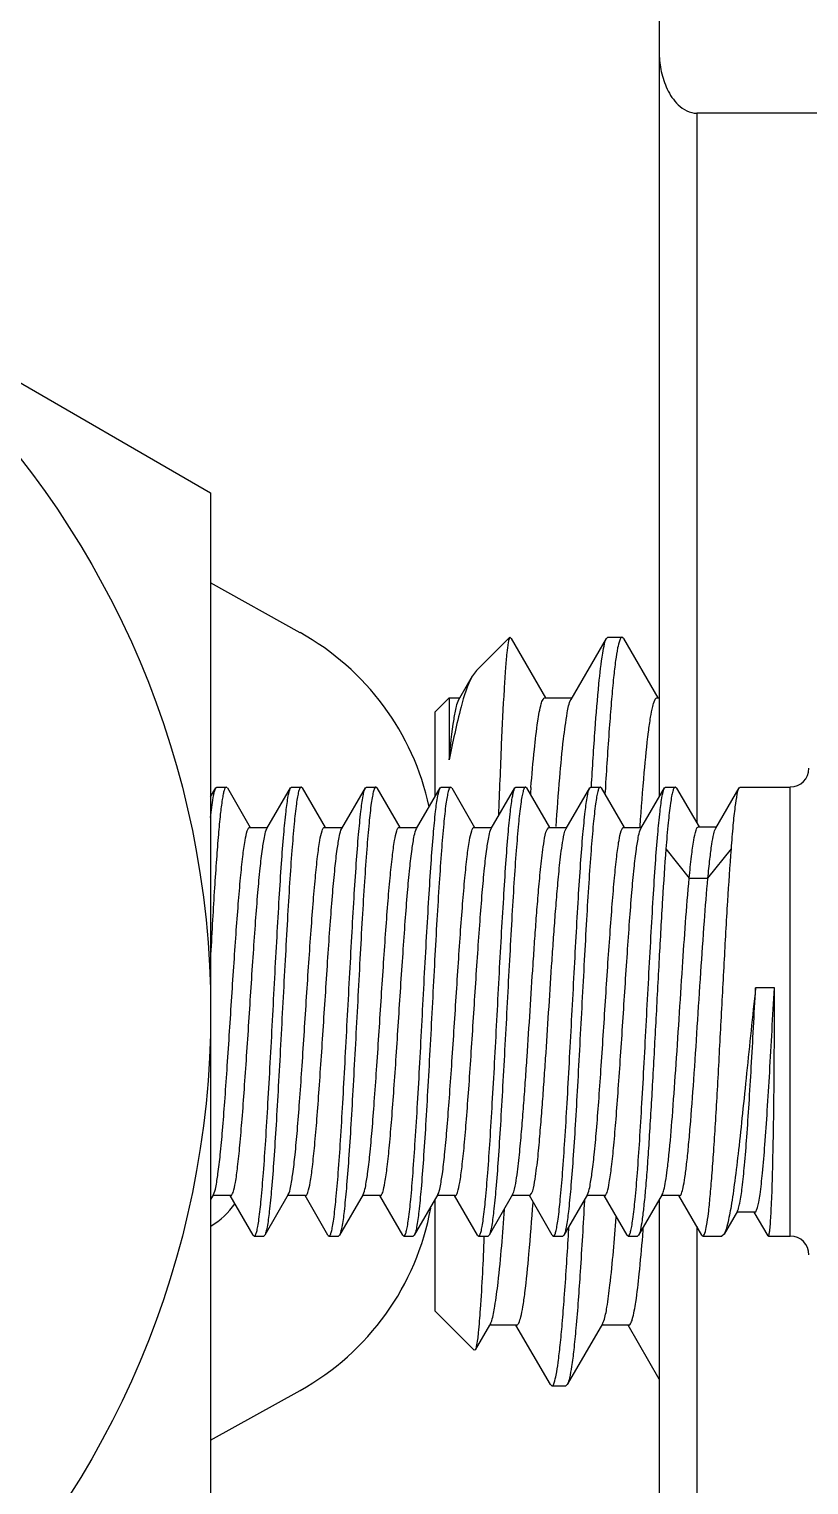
# Model space of a CAD drawing. Extents: x 1382187 to 1725648, y 860327 to 1571294.
# Drawn here: x 1529979.4 to 1530064.7, y 1227801.3 to 1227960.3 of the extents above; entities that cross this region are included whole.
import ezdxf

# ---------------------------------------------------------------- set-up
doc = ezdxf.new("R2010")
doc.units = 0
doc.header["$LTSCALE"] = 1000
doc.header["$MEASUREMENT"] = 0

msp = doc.modelspace()

# ---------------------------------------------------------------- linework, layer by layer
for p, q in [((1530048.3, 1227992.01), (1530048.3, 1227876.45)), ((1529901.11, 1227966.3), (1529999.24, 1227909.65)), ((1530093.28, 1227951.12), (1530052.39, 1227951.12)), ((1530052.39, 1227951.12), (1530052.39, 1227873.61)), ((1529999.24, 1227909.65), (1529999.24, 1227796.34)), ((1530009.03, 1227894.38), (1529999.24, 1227899.81)), ((1530028.3, 1227890.23), (1530031.95, 1227893.88)), ((1530031.95, 1227893.88), (1530031.93, 1227893.85)), ((1530032.11, 1227893.74), (1530031.95, 1227893.88)), ((1530032.11, 1227893.74), (1530035.87, 1227887.26)), ((1530038.65, 1227887.09), (1530042.52, 1227893.74)), ((1530042.52, 1227893.74), (1530042.68, 1227893.88)), ((1530042.68, 1227893.88), (1530044.22, 1227893.88)), ((1530042.68, 1227893.88), (1530044.22, 1227893.88)), ((1530044.22, 1227893.88), (1530044.19, 1227893.88)), ((1530044.38, 1227893.74), (1530044.22, 1227893.88)), ((1530044.38, 1227893.74), (1530048.14, 1227887.26)), ((1530026.48, 1227887.26), (1530027.87, 1227889.65)), ((1530028.3, 1227890.23), (1530027.87, 1227889.65)), ((1530023.77, 1227885.7), (1530025.33, 1227887.26)), ((1530023.77, 1227885.7), (1530023.77, 1227876.45)), ((1530025.33, 1227887.26), (1530026.48, 1227887.26)), ((1530025.33, 1227887.26), (1530025.33, 1227880.48)), ((1530026.38, 1227887.09), (1530026.48, 1227887.26)), ((1530035.77, 1227887.26), (1530038.75, 1227887.26)), ((1530048.04, 1227887.26), (1530048.3, 1227887.26)), ((1529999.24, 1227876.45), (1529999.81, 1227877.42)), ((1529999.81, 1227877.42), (1529999.92, 1227877.52)), ((1529999.92, 1227877.52), (1530000.95, 1227877.52)), ((1529999.92, 1227877.52), (1530000.95, 1227877.52)), ((1530001.07, 1227877.42), (1530000.95, 1227877.52)), ((1530001.07, 1227877.42), (1530003.57, 1227873.11)), ((1530005.4, 1227872.98), (1530007.98, 1227877.42)), ((1530007.98, 1227877.42), (1530008.1, 1227877.52)), ((1530008.1, 1227877.52), (1530009.13, 1227877.52)), ((1530008.1, 1227877.52), (1530009.13, 1227877.52)), ((1530009.25, 1227877.42), (1530009.13, 1227877.52)), ((1530009.25, 1227877.42), (1530011.75, 1227873.11)), ((1530013.58, 1227872.98), (1530016.16, 1227877.42)), ((1530016.16, 1227877.42), (1530016.28, 1227877.52)), ((1530016.28, 1227877.52), (1530017.3, 1227877.52)), ((1530016.28, 1227877.52), (1530017.3, 1227877.52)), ((1530017.33, 1227877.52), (1530017.3, 1227877.52)), ((1530017.42, 1227877.42), (1530017.33, 1227877.52)), ((1530017.42, 1227877.42), (1530019.93, 1227873.11)), ((1530021.75, 1227872.98), (1530024.34, 1227877.42)), ((1530024.34, 1227877.42), (1530024.46, 1227877.52)), ((1530024.46, 1227877.52), (1530025.48, 1227877.52)), ((1530024.46, 1227877.52), (1530025.48, 1227877.52)), ((1530025.6, 1227877.42), (1530025.48, 1227877.52)), ((1530025.6, 1227877.42), (1530028.1, 1227873.11)), ((1530029.93, 1227872.98), (1530032.52, 1227877.42)), ((1530032.52, 1227877.42), (1530032.63, 1227877.52)), ((1530032.63, 1227877.52), (1530033.66, 1227877.52)), ((1530032.63, 1227877.52), (1530033.66, 1227877.52)), ((1530033.78, 1227877.42), (1530033.66, 1227877.52)), ((1530033.78, 1227877.42), (1530036.28, 1227873.11)), ((1530038.11, 1227872.98), (1530040.69, 1227877.42)), ((1530040.69, 1227877.42), (1530040.81, 1227877.52)), ((1530040.81, 1227877.52), (1530041.84, 1227877.52)), ((1530040.81, 1227877.52), (1530041.84, 1227877.52)), ((1530041.96, 1227877.42), (1530041.84, 1227877.52)), ((1530041.96, 1227877.42), (1530044.46, 1227873.11)), ((1530042.4, 1227877.41), (1530042.36, 1227876.77)), ((1530042.41, 1227877.59), (1530042.4, 1227877.41)), ((1530046.29, 1227872.98), (1530048.87, 1227877.42)), ((1530048.87, 1227877.42), (1530048.99, 1227877.52)), ((1530048.99, 1227877.52), (1530050.05, 1227877.52)), ((1530048.99, 1227877.52), (1530050.05, 1227877.52)), ((1530050.19, 1227877.4), (1530050.05, 1227877.52)), ((1530050.19, 1227877.4), (1530052.65, 1227873.17)), ((1530054.47, 1227873.04), (1530057.03, 1227877.43)), ((1530057.03, 1227877.43), (1530057.13, 1227877.52)), ((1530057.13, 1227877.52), (1530062.62, 1227877.52)), ((1530057.13, 1227877.52), (1530062.62, 1227877.52)), ((1530062.62, 1227828.46), (1530062.62, 1227877.52)), ((1530003.5, 1227873.11), (1530005.47, 1227873.11)), ((1530011.68, 1227873.11), (1530013.65, 1227873.11)), ((1530019.85, 1227873.11), (1530021.83, 1227873.11)), ((1530028.03, 1227873.11), (1530030, 1227873.11)), ((1530036.21, 1227873.11), (1530038.18, 1227873.11)), ((1530044.39, 1227873.11), (1530046.36, 1227873.11)), ((1530046.2, 1227873.08), (1530046.21, 1227873.22)), ((1530052.57, 1227873.17), (1530054.54, 1227873.17)), ((1530049.02, 1227870.77), (1530051.57, 1227867.57)), ((1530053.62, 1227867.57), (1530056.18, 1227870.77)), ((1530051.57, 1227867.57), (1530053.62, 1227867.57)), ((1530060.88, 1227855.59), (1530058.83, 1227855.59)), ((1529999.55, 1227833), (1529999.24, 1227832.46)), ((1530001.45, 1227832.88), (1529999.48, 1227832.88)), ((1530003.89, 1227828.56), (1530001.38, 1227832.88)), ((1530007.73, 1227833), (1530005.16, 1227828.56)), ((1530009.63, 1227832.88), (1530007.66, 1227832.88)), ((1530012.07, 1227828.56), (1530009.56, 1227832.88)), ((1530015.91, 1227833), (1530013.33, 1227828.56)), ((1530017.81, 1227832.88), (1530015.84, 1227832.88)), ((1530020.25, 1227828.56), (1530017.74, 1227832.88)), ((1530024.09, 1227833), (1530021.51, 1227828.56)), ((1530023.77, 1227832.46), (1530023.77, 1227820.28)), ((1530025.99, 1227832.88), (1530024.01, 1227832.88)), ((1530028.43, 1227828.56), (1530025.91, 1227832.88)), ((1530032.26, 1227833), (1530029.69, 1227828.56)), ((1530034.16, 1227832.88), (1530032.19, 1227832.88)), ((1530036.6, 1227828.56), (1530034.09, 1227832.88)), ((1530040.44, 1227833), (1530037.87, 1227828.56)), ((1530042.34, 1227832.88), (1530040.37, 1227832.88)), ((1530044.78, 1227828.56), (1530042.27, 1227832.88)), ((1530048.62, 1227833), (1530046.04, 1227828.56)), ((1530048.3, 1227832.46), (1530048.3, 1227713.97)), ((1530050.52, 1227832.88), (1530048.55, 1227832.88)), ((1530052.96, 1227828.56), (1530050.45, 1227832.88)), ((1530056.85, 1227831.2), (1530055.38, 1227828.68)), ((1530058.76, 1227831.08), (1530056.78, 1227831.08)), ((1530060.2, 1227828.49), (1530058.69, 1227831.08)), ((1530003.89, 1227828.56), (1530004.01, 1227828.46)), ((1530004.01, 1227828.46), (1530005.04, 1227828.46)), ((1530004.01, 1227828.46), (1530005.04, 1227828.46)), ((1530005.16, 1227828.56), (1530005.04, 1227828.46)), ((1530012.07, 1227828.56), (1530012.19, 1227828.46)), ((1530012.19, 1227828.46), (1530013.21, 1227828.46)), ((1530012.19, 1227828.46), (1530013.21, 1227828.46)), ((1530013.33, 1227828.56), (1530013.21, 1227828.46)), ((1530020.25, 1227828.56), (1530020.37, 1227828.46)), ((1530020.37, 1227828.46), (1530021.39, 1227828.46)), ((1530020.37, 1227828.46), (1530021.39, 1227828.46)), ((1530021.51, 1227828.56), (1530021.39, 1227828.46)), ((1530028.43, 1227828.56), (1530028.55, 1227828.46)), ((1530028.55, 1227828.46), (1530029.57, 1227828.46)), ((1530028.55, 1227828.46), (1530029.57, 1227828.46)), ((1530029.69, 1227828.56), (1530029.57, 1227828.46)), ((1530036.6, 1227828.56), (1530036.72, 1227828.46)), ((1530036.72, 1227828.46), (1530037.75, 1227828.46)), ((1530036.72, 1227828.46), (1530037.75, 1227828.46)), ((1530037.87, 1227828.56), (1530037.75, 1227828.46)), ((1530038.36, 1227828.53), (1530038.42, 1227829.46)), ((1530038.36, 1227828.49), (1530038.36, 1227828.53)), ((1530044.78, 1227828.56), (1530044.9, 1227828.46)), ((1530044.9, 1227828.46), (1530045.92, 1227828.46)), ((1530044.9, 1227828.46), (1530045.92, 1227828.46)), ((1530046.04, 1227828.56), (1530045.92, 1227828.46)), ((1530052.39, 1227829.53), (1530052.39, 1227709.89)), ((1530052.96, 1227828.56), (1530053.08, 1227828.46)), ((1530053.08, 1227828.46), (1530055.12, 1227828.46)), ((1530053.08, 1227828.46), (1530055.12, 1227828.46)), ((1530055.38, 1227828.68), (1530055.12, 1227828.46)), ((1530060.2, 1227828.49), (1530060.23, 1227828.46)), ((1530060.23, 1227828.46), (1530062.62, 1227828.46)), ((1530060.23, 1227828.46), (1530062.62, 1227828.46)), ((1530029.14, 1227828.38), (1530029.13, 1227828.33)), ((1530023.77, 1227820.28), (1530028.06, 1227815.99)), ((1530029.83, 1227818.89), (1530029.74, 1227818.73)), ((1530042.1, 1227818.89), (1530038.24, 1227812.24)), ((1530029.74, 1227818.73), (1530028.17, 1227816.03)), ((1530032.71, 1227818.73), (1530029.74, 1227818.73)), ((1530036.39, 1227812.24), (1530032.61, 1227818.73)), ((1530044.97, 1227818.73), (1530042, 1227818.73)), ((1530048.3, 1227812.84), (1530044.88, 1227818.73)), ((1530028.17, 1227816.03), (1530028.06, 1227815.99)), ((1529999.24, 1227806.18), (1530009.03, 1227811.6)), ((1530036.39, 1227812.24), (1530036.55, 1227812.1)), ((1530036.55, 1227812.1), (1530036.57, 1227812.11)), ((1530036.55, 1227812.1), (1530038.08, 1227812.1)), ((1530036.55, 1227812.1), (1530038.08, 1227812.1)), ((1530038.24, 1227812.24), (1530038.08, 1227812.1))]:
    msp.add_line(p, q)
msp.add_circle((1529901.11, 1227852.99), 98.13)
for centre, radius, start, end in [((1529995.15, 1227869.35), 28.62, 12.1061, 61), ((1530062.62, 1227879.57), 2.04, 270, 0), ((1530000.95, 1227877.45), 0.0699, 90.0399, 101.0259), ((1530009.13, 1227877.45), 0.0699, 90.0397, 101.0109), ((1530025.48, 1227877.45), 0.0699, 90.0397, 101.0086), ((1530033.66, 1227877.45), 0.0699, 90.0406, 101.0887), ((1530343.13, 1227852.33), 309.89, 175.3494, 175.4873), ((1530041.84, 1227877.45), 0.0699, 90.0396, 100.9957), ((1530050.05, 1227877.45), 0.0791, 90.0053, 95.8146), ((1529995.15, 1227836.64), 8.18, 300.1102, 325.6732), ((1529995.15, 1227836.64), 28.62, 299, 349.6549), ((1530004.01, 1227828.53), 0.0699, 270.0385, 280.8952), ((1530012.19, 1227828.53), 0.0698, 270.0368, 280.7312), ((1530020.37, 1227828.53), 0.0699, 270.0386, 280.9011), ((1530028.55, 1227828.53), 0.0698, 270.037, 280.7443), ((1530036.72, 1227828.53), 0.0699, 270.0386, 280.9047), ((1530044.9, 1227828.53), 0.0698, 270.0373, 280.7759), ((1529736.51, 1227853.74), 311, 355.3422, 355.5016), ((1530053.08, 1227828.53), 0.0698, 270.0331, 280.3601), ((1530062.62, 1227826.42), 2.04, 0, 90)]:
    msp.add_arc(centre, radius, start, end)
for points, knots in [([(1530048.3, 1227957.61), (1530048.3, 1227956.96), (1530048.45, 1227955.64), (1530049.11, 1227953.71), (1530050.24, 1227951.91), (1530051.65, 1227951.12), (1530052.39, 1227951.12)], [0, 0, 0, 0, 0.235531, 0.478205, 0.731471, 1, 1, 1, 1]), ([(1530031.93, 1227893.85), (1530031.83, 1227893.69), (1530031.75, 1227893.11), (1530031.59, 1227891.99), (1530031.46, 1227890.29), (1530031.24, 1227886.96), (1530030.99, 1227881.6), (1530030.81, 1227877), (1530030.71, 1227874.41)], [0, 0, 0, 0, 0.028803, 0.087347, 0.175234, 0.291375, 0.601546, 1, 1, 1, 1]), ([(1530040.87, 1227877.54), (1530041, 1227879.64), (1530041.23, 1227883.4), (1530041.63, 1227888.26), (1530041.96, 1227891.38), (1530042.27, 1227893.02), (1530042.42, 1227893.56), (1530042.52, 1227893.74)], [0, 0, 0, 0, 0.387493, 0.691197, 0.897942, 0.962227, 1, 1, 1, 1]), ([(1530044.19, 1227893.88), (1530044.07, 1227893.85), (1530043.9, 1227893.36), (1530043.7, 1227892.57), (1530043.49, 1227891.17), (1530043.28, 1227889.32), (1530043.06, 1227886.98), (1530042.75, 1227883.02), (1530042.54, 1227879.84), (1530042.41, 1227877.59)], [0, 0, 0, 0, 0.023735, 0.077097, 0.161261, 0.275517, 0.41849, 0.588403, 1, 1, 1, 1]), ([(1530027.87, 1227889.65), (1530027.27, 1227888.61), (1530026.37, 1227885.51), (1530025.7, 1227882.42), (1530025.33, 1227880.48)], [0, 0, 0, 0, 0.378609, 1, 1, 1, 1]), ([(1530025.33, 1227880.48), (1530025.47, 1227881.97), (1530025.66, 1227883.94), (1530026.06, 1227886.13), (1530026.25, 1227886.86), (1530026.38, 1227887.09)], [0, 0, 0, 0, 0.670781, 0.879418, 1, 1, 1, 1]), ([(1530034.26, 1227877.45), (1530034.37, 1227878.84), (1530034.59, 1227881.27), (1530034.93, 1227884.31), (1530035.26, 1227886.19), (1530035.51, 1227887), (1530035.69, 1227887.26), (1530035.77, 1227887.26)], [0, 0, 0, 0, 0.418103, 0.729509, 0.923457, 0.975156, 1, 1, 1, 1]), ([(1530037.01, 1227873.2), (1530037.13, 1227874.98), (1530037.38, 1227878.16), (1530037.74, 1227882.33), (1530038.16, 1227885.15), (1530038.4, 1227886.66), (1530038.65, 1227887.09)], [0, 0, 0, 0, 0.381891, 0.683609, 0.892235, 1, 1, 1, 1]), ([(1530046.21, 1227873.22), (1530046.34, 1227875.18), (1530046.6, 1227878.62), (1530046.99, 1227882.61), (1530047.31, 1227885), (1530047.55, 1227886.2), (1530047.72, 1227886.86), (1530047.93, 1227887.26), (1530048.04, 1227887.26)], [0, 0, 0, 0, 0.413981, 0.72778, 0.84167, 0.924911, 0.976907, 1, 1, 1, 1]), ([(1530000.94, 1227877.52), (1530000.89, 1227877.51), (1530000.79, 1227877.38), (1530000.7, 1227877.11), (1530000.6, 1227876.68), (1530000.45, 1227875.81), (1530000.27, 1227874.35), (1530000.07, 1227872.18), (1529999.86, 1227869.5), (1529999.65, 1227866.38), (1529999.44, 1227862.92), (1529999.31, 1227860.49), (1529999.24, 1227859.24)], [0, 0, 0, 0, 0.007976, 0.023399, 0.047119, 0.079188, 0.167777, 0.287121, 0.434165, 0.605074, 0.795358, 1, 1, 1, 1]), ([(1529999.24, 1227874.2), (1529999.32, 1227874.93), (1529999.42, 1227875.88), (1529999.63, 1227876.95), (1529999.74, 1227877.3), (1529999.81, 1227877.42)], [0, 0, 0, 0, 0.664814, 0.874197, 1, 1, 1, 1]), ([(1530004.03, 1227828.46), (1530004.09, 1227828.47), (1530004.19, 1227828.66), (1530004.3, 1227829.01), (1530004.42, 1227829.59), (1530004.59, 1227830.76), (1530004.8, 1227832.72), (1530005.04, 1227835.59), (1530005.28, 1227839.09), (1530005.52, 1227843.09), (1530005.76, 1227847.45), (1530006.01, 1227852.01), (1530006.25, 1227856.6), (1530006.49, 1227861.06), (1530006.73, 1227865.23), (1530006.97, 1227868.97), (1530007.21, 1227872.12), (1530007.45, 1227874.59), (1530007.65, 1227876.18), (1530007.83, 1227877.03), (1530007.93, 1227877.32), (1530007.98, 1227877.42)], [0, 0, 0, 0, 0.003708, 0.011331, 0.023205, 0.039308, 0.083699, 0.143025, 0.215195, 0.297631, 0.387378, 0.481219, 0.575789, 0.667691, 0.753629, 0.830521, 0.895618, 0.946611, 0.981731, 0.992985, 1, 1, 1, 1]), ([(1530009.11, 1227877.52), (1530009.05, 1227877.51), (1530008.95, 1227877.32), (1530008.84, 1227876.98), (1530008.72, 1227876.39), (1530008.55, 1227875.23), (1530008.34, 1227873.27), (1530008.1, 1227870.39), (1530007.86, 1227866.89), (1530007.62, 1227862.89), (1530007.38, 1227858.53), (1530007.13, 1227853.98), (1530006.89, 1227849.39), (1530006.65, 1227844.93), (1530006.41, 1227840.75), (1530006.17, 1227837.02), (1530005.93, 1227833.86), (1530005.69, 1227831.4), (1530005.49, 1227829.81), (1530005.31, 1227828.95), (1530005.21, 1227828.66), (1530005.16, 1227828.56)], [0, 0, 0, 0, 0.003711, 0.011337, 0.023212, 0.039315, 0.083701, 0.143019, 0.215177, 0.2976, 0.387333, 0.481165, 0.575727, 0.667621, 0.753554, 0.830449, 0.895556, 0.946563, 0.981704, 0.992971, 1, 1, 1, 1]), ([(1530012.2, 1227828.46), (1530012.26, 1227828.47), (1530012.37, 1227828.66), (1530012.47, 1227829.01), (1530012.59, 1227829.59), (1530012.77, 1227830.76), (1530012.98, 1227832.72), (1530013.22, 1227835.59), (1530013.46, 1227839.09), (1530013.7, 1227843.09), (1530013.94, 1227847.45), (1530014.18, 1227852.01), (1530014.43, 1227856.6), (1530014.67, 1227861.06), (1530014.91, 1227865.23), (1530015.15, 1227868.96), (1530015.39, 1227872.12), (1530015.63, 1227874.59), (1530015.83, 1227876.18), (1530016.01, 1227877.03), (1530016.1, 1227877.32), (1530016.16, 1227877.42)], [0, 0, 0, 0, 0.003703, 0.01132, 0.023187, 0.039284, 0.083664, 0.142983, 0.215146, 0.297577, 0.387325, 0.481173, 0.575752, 0.667661, 0.753607, 0.830509, 0.895614, 0.946609, 0.98173, 0.992984, 1, 1, 1, 1]), ([(1530017.3, 1227877.52), (1530017.25, 1227877.52), (1530017.13, 1227877.35), (1530017.04, 1227877.02), (1530016.91, 1227876.46), (1530016.74, 1227875.31), (1530016.52, 1227873.37), (1530016.29, 1227870.52), (1530016.05, 1227867.03), (1530015.8, 1227863.03), (1530015.56, 1227858.67), (1530015.32, 1227854.1), (1530015.07, 1227849.5), (1530014.83, 1227845.01), (1530014.59, 1227840.82), (1530014.35, 1227837.07), (1530014.11, 1227833.9), (1530013.87, 1227831.41), (1530013.67, 1227829.81), (1530013.48, 1227828.95), (1530013.39, 1227828.66), (1530013.33, 1227828.56)], [0, 0, 0, 0, 0.003386, 0.010605, 0.022094, 0.037845, 0.081651, 0.140562, 0.21249, 0.294853, 0.384679, 0.47873, 0.573605, 0.66588, 0.752224, 0.829521, 0.894986, 0.946281, 0.981617, 0.992941, 1, 1, 1, 1]), ([(1530020.38, 1227828.46), (1530020.44, 1227828.47), (1530020.55, 1227828.66), (1530020.65, 1227829.01), (1530020.77, 1227829.59), (1530020.95, 1227830.76), (1530021.16, 1227832.72), (1530021.39, 1227835.59), (1530021.63, 1227839.09), (1530021.88, 1227843.09), (1530022.12, 1227847.45), (1530022.36, 1227852.01), (1530022.6, 1227856.6), (1530022.85, 1227861.06), (1530023.09, 1227865.23), (1530023.33, 1227868.97), (1530023.57, 1227872.12), (1530023.8, 1227874.59), (1530024, 1227876.18), (1530024.19, 1227877.03), (1530024.28, 1227877.32), (1530024.34, 1227877.42)], [0, 0, 0, 0, 0.003708, 0.011332, 0.023206, 0.039309, 0.083701, 0.143026, 0.215196, 0.297631, 0.387378, 0.481219, 0.575788, 0.66769, 0.753628, 0.830521, 0.895618, 0.94661, 0.98173, 0.992985, 1, 1, 1, 1]), ([(1530025.47, 1227877.52), (1530025.41, 1227877.51), (1530025.3, 1227877.32), (1530025.2, 1227876.98), (1530025.08, 1227876.39), (1530024.9, 1227875.23), (1530024.69, 1227873.27), (1530024.46, 1227870.39), (1530024.22, 1227866.89), (1530023.97, 1227862.89), (1530023.73, 1227858.53), (1530023.49, 1227853.98), (1530023.25, 1227849.39), (1530023, 1227844.93), (1530022.76, 1227840.75), (1530022.52, 1227837.02), (1530022.28, 1227833.86), (1530022.05, 1227831.4), (1530021.85, 1227829.81), (1530021.66, 1227828.95), (1530021.57, 1227828.66), (1530021.51, 1227828.56)], [0, 0, 0, 0, 0.003711, 0.011337, 0.023212, 0.039314, 0.0837, 0.143018, 0.215176, 0.297599, 0.387332, 0.481164, 0.575726, 0.667621, 0.753554, 0.830449, 0.895556, 0.946563, 0.981704, 0.992971, 1, 1, 1, 1]), ([(1530028.56, 1227828.46), (1530028.62, 1227828.47), (1530028.73, 1227828.66), (1530028.83, 1227829.01), (1530028.95, 1227829.59), (1530029.13, 1227830.76), (1530029.33, 1227832.72), (1530029.57, 1227835.59), (1530029.81, 1227839.09), (1530030.05, 1227843.09), (1530030.3, 1227847.45), (1530030.54, 1227852.01), (1530030.78, 1227856.6), (1530031.02, 1227861.06), (1530031.27, 1227865.23), (1530031.51, 1227868.96), (1530031.74, 1227872.12), (1530031.98, 1227874.59), (1530032.18, 1227876.18), (1530032.37, 1227877.03), (1530032.46, 1227877.32), (1530032.52, 1227877.42)], [0, 0, 0, 0, 0.003703, 0.011321, 0.023188, 0.039286, 0.083667, 0.142986, 0.21515, 0.297581, 0.387329, 0.481177, 0.575755, 0.667664, 0.753609, 0.83051, 0.895615, 0.94661, 0.98173, 0.992984, 1, 1, 1, 1]), ([(1530033.65, 1227877.52), (1530033.59, 1227877.51), (1530033.48, 1227877.32), (1530033.38, 1227876.98), (1530033.26, 1227876.39), (1530033.08, 1227875.22), (1530032.87, 1227873.26), (1530032.63, 1227870.39), (1530032.39, 1227866.89), (1530032.15, 1227862.89), (1530031.91, 1227858.53), (1530031.67, 1227853.98), (1530031.42, 1227849.39), (1530031.18, 1227844.93), (1530030.94, 1227840.75), (1530030.7, 1227837.02), (1530030.46, 1227833.86), (1530030.22, 1227831.4), (1530030.02, 1227829.81), (1530029.84, 1227828.95), (1530029.75, 1227828.66), (1530029.69, 1227828.56)], [0, 0, 0, 0, 0.003714, 0.011343, 0.023221, 0.039327, 0.08372, 0.14304, 0.215198, 0.297619, 0.387351, 0.481178, 0.575732, 0.667622, 0.753555, 0.83045, 0.895556, 0.946562, 0.981703, 0.992971, 1, 1, 1, 1]), ([(1530036.74, 1227828.46), (1530036.8, 1227828.47), (1530036.9, 1227828.66), (1530037.01, 1227829.01), (1530037.13, 1227829.59), (1530037.3, 1227830.76), (1530037.51, 1227832.72), (1530037.75, 1227835.59), (1530037.99, 1227839.09), (1530038.23, 1227843.09), (1530038.47, 1227847.45), (1530038.72, 1227852.01), (1530038.96, 1227856.6), (1530039.2, 1227861.06), (1530039.44, 1227865.23), (1530039.68, 1227868.97), (1530039.92, 1227872.12), (1530040.16, 1227874.59), (1530040.36, 1227876.18), (1530040.54, 1227877.03), (1530040.64, 1227877.32), (1530040.69, 1227877.42)], [0, 0, 0, 0, 0.003708, 0.011332, 0.023206, 0.03931, 0.083702, 0.143027, 0.215196, 0.297632, 0.387379, 0.481219, 0.575788, 0.66769, 0.753628, 0.830521, 0.895618, 0.946611, 0.98173, 0.992985, 1, 1, 1, 1]), ([(1530041.82, 1227877.52), (1530041.76, 1227877.51), (1530041.66, 1227877.32), (1530041.55, 1227876.98), (1530041.43, 1227876.39), (1530041.26, 1227875.23), (1530041.05, 1227873.27), (1530040.81, 1227870.39), (1530040.57, 1227866.89), (1530040.33, 1227862.89), (1530040.09, 1227858.53), (1530039.84, 1227853.98), (1530039.6, 1227849.39), (1530039.36, 1227844.93), (1530039.12, 1227840.75), (1530038.88, 1227837.02), (1530038.64, 1227833.86), (1530038.4, 1227831.4), (1530038.2, 1227829.81), (1530038.02, 1227828.95), (1530037.92, 1227828.66), (1530037.87, 1227828.56)], [0, 0, 0, 0, 0.003711, 0.011336, 0.02321, 0.039312, 0.083698, 0.143015, 0.215173, 0.297594, 0.387327, 0.481159, 0.575721, 0.667617, 0.753551, 0.830448, 0.895556, 0.946563, 0.981704, 0.992971, 1, 1, 1, 1]), ([(1530044.91, 1227828.46), (1530044.97, 1227828.47), (1530045.08, 1227828.66), (1530045.18, 1227829.01), (1530045.3, 1227829.59), (1530045.48, 1227830.76), (1530045.69, 1227832.72), (1530045.93, 1227835.59), (1530046.17, 1227839.09), (1530046.41, 1227843.09), (1530046.65, 1227847.45), (1530046.89, 1227852.01), (1530047.14, 1227856.6), (1530047.38, 1227861.06), (1530047.62, 1227865.23), (1530047.86, 1227868.97), (1530048.1, 1227872.12), (1530048.34, 1227874.59), (1530048.54, 1227876.18), (1530048.72, 1227877.03), (1530048.81, 1227877.32), (1530048.87, 1227877.42)], [0, 0, 0, 0, 0.003704, 0.011323, 0.023191, 0.03929, 0.083673, 0.142993, 0.215158, 0.297591, 0.387338, 0.481186, 0.575764, 0.667671, 0.753614, 0.830513, 0.895616, 0.946611, 0.98173, 0.992985, 1, 1, 1, 1]), ([(1530050.04, 1227877.52), (1530049.98, 1227877.52), (1530049.86, 1227877.34), (1530049.76, 1227877.01), (1530049.63, 1227876.44), (1530049.45, 1227875.3), (1530049.24, 1227873.38), (1530049.1, 1227871.72), (1530049.02, 1227870.77)], [0, 0, 0, 0, 0.025999, 0.078741, 0.161216, 0.273457, 0.583864, 1, 1, 1, 1]), ([(1530056.18, 1227870.77), (1530056.24, 1227871.63), (1530056.37, 1227873.16), (1530056.57, 1227875.16), (1530056.78, 1227876.51), (1530056.91, 1227877.22), (1530057.03, 1227877.43)], [0, 0, 0, 0, 0.385426, 0.68535, 0.89169, 1, 1, 1, 1]), ([(1529999.55, 1227833), (1529999.69, 1227833.24), (1529999.85, 1227834.01), (1530000.09, 1227835.45), (1530000.32, 1227837.53), (1530000.56, 1227840.16), (1530000.8, 1227843.25), (1530001.13, 1227847.95), (1530001.44, 1227852.87), (1530001.77, 1227857.82), (1530002.01, 1227861.36), (1530002.25, 1227864.61), (1530002.49, 1227867.43), (1530002.73, 1227869.75), (1530002.95, 1227871.46), (1530003.16, 1227872.51), (1530003.33, 1227872.98), (1530003.45, 1227873.11), (1530003.5, 1227873.11)], [0, 0, 0, 0, 0.020221, 0.057009, 0.109346, 0.175452, 0.253005, 0.33926, 0.525406, 0.618671, 0.707625, 0.789106, 0.860221, 0.918463, 0.961812, 0.988888, 0.996222, 1, 1, 1, 1]), ([(1530001.45, 1227832.88), (1530001.5, 1227832.88), (1530001.62, 1227833.01), (1530001.79, 1227833.48), (1530002, 1227834.52), (1530002.23, 1227836.23), (1530002.46, 1227838.55), (1530002.7, 1227841.38), (1530002.94, 1227844.63), (1530003.18, 1227848.17), (1530003.51, 1227853.12), (1530003.82, 1227858.04), (1530004.15, 1227862.74), (1530004.39, 1227865.83), (1530004.63, 1227868.46), (1530004.86, 1227870.54), (1530005.1, 1227871.98), (1530005.26, 1227872.75), (1530005.4, 1227872.98)], [0, 0, 0, 0, 0.003779, 0.011114, 0.038197, 0.081556, 0.139811, 0.210942, 0.292439, 0.381409, 0.474688, 0.660849, 0.747103, 0.824649, 0.89074, 0.943055, 0.979813, 1, 1, 1, 1]), ([(1530007.73, 1227833), (1530007.87, 1227833.24), (1530008.03, 1227834.01), (1530008.27, 1227835.45), (1530008.5, 1227837.53), (1530008.74, 1227840.16), (1530008.98, 1227843.25), (1530009.31, 1227847.95), (1530009.62, 1227852.87), (1530009.94, 1227857.82), (1530010.19, 1227861.36), (1530010.43, 1227864.61), (1530010.67, 1227867.43), (1530010.9, 1227869.75), (1530011.13, 1227871.46), (1530011.34, 1227872.51), (1530011.51, 1227872.98), (1530011.62, 1227873.11), (1530011.68, 1227873.11)], [0, 0, 0, 0, 0.020221, 0.057009, 0.109346, 0.175452, 0.253005, 0.33926, 0.525406, 0.618671, 0.707625, 0.789106, 0.860221, 0.918463, 0.961812, 0.988889, 0.996222, 1, 1, 1, 1]), ([(1530009.63, 1227832.88), (1530009.68, 1227832.88), (1530009.8, 1227833.01), (1530009.97, 1227833.48), (1530010.18, 1227834.52), (1530010.4, 1227836.23), (1530010.64, 1227838.55), (1530010.88, 1227841.38), (1530011.12, 1227844.63), (1530011.36, 1227848.17), (1530011.69, 1227853.12), (1530012, 1227858.04), (1530012.33, 1227862.74), (1530012.57, 1227865.83), (1530012.81, 1227868.46), (1530013.04, 1227870.54), (1530013.28, 1227871.98), (1530013.44, 1227872.75), (1530013.58, 1227872.98)], [0, 0, 0, 0, 0.003779, 0.011114, 0.038196, 0.081556, 0.139811, 0.210942, 0.292439, 0.38141, 0.474688, 0.660849, 0.747103, 0.824649, 0.89074, 0.943055, 0.979813, 1, 1, 1, 1]), ([(1530015.91, 1227833), (1530016.05, 1227833.24), (1530016.21, 1227834.01), (1530016.45, 1227835.45), (1530016.67, 1227837.53), (1530016.92, 1227840.16), (1530017.15, 1227843.25), (1530017.48, 1227847.95), (1530017.8, 1227852.87), (1530018.12, 1227857.82), (1530018.36, 1227861.36), (1530018.6, 1227864.61), (1530018.84, 1227867.43), (1530019.08, 1227869.75), (1530019.3, 1227871.46), (1530019.52, 1227872.51), (1530019.68, 1227872.98), (1530019.8, 1227873.11), (1530019.85, 1227873.11)], [0, 0, 0, 0, 0.020221, 0.057008, 0.109345, 0.17545, 0.253003, 0.339257, 0.525401, 0.618666, 0.70762, 0.789101, 0.860217, 0.918459, 0.96181, 0.988888, 0.996221, 1, 1, 1, 1]), ([(1530017.81, 1227832.88), (1530017.86, 1227832.88), (1530017.98, 1227833.01), (1530018.14, 1227833.48), (1530018.36, 1227834.52), (1530018.58, 1227836.23), (1530018.82, 1227838.55), (1530019.06, 1227841.38), (1530019.3, 1227844.63), (1530019.54, 1227848.17), (1530019.86, 1227853.12), (1530020.18, 1227858.04), (1530020.51, 1227862.74), (1530020.75, 1227865.83), (1530020.99, 1227868.46), (1530021.21, 1227870.54), (1530021.46, 1227871.98), (1530021.62, 1227872.75), (1530021.75, 1227872.98)], [0, 0, 0, 0, 0.003779, 0.011113, 0.038196, 0.081555, 0.139809, 0.210939, 0.292435, 0.381405, 0.474683, 0.660843, 0.747096, 0.824643, 0.890735, 0.943051, 0.979811, 1, 1, 1, 1]), ([(1530024.09, 1227833), (1530024.22, 1227833.24), (1530024.38, 1227834.01), (1530024.63, 1227835.45), (1530024.85, 1227837.53), (1530025.09, 1227840.16), (1530025.33, 1227843.25), (1530025.66, 1227847.95), (1530025.98, 1227852.87), (1530026.3, 1227857.82), (1530026.54, 1227861.36), (1530026.78, 1227864.61), (1530027.02, 1227867.43), (1530027.26, 1227869.75), (1530027.48, 1227871.46), (1530027.7, 1227872.51), (1530027.86, 1227872.98), (1530027.98, 1227873.11), (1530028.03, 1227873.11)], [0, 0, 0, 0, 0.020221, 0.057009, 0.109346, 0.175452, 0.253005, 0.33926, 0.525406, 0.618671, 0.707625, 0.789106, 0.860221, 0.918463, 0.961812, 0.988889, 0.996221, 1, 1, 1, 1]), ([(1530025.99, 1227832.88), (1530026.04, 1227832.88), (1530026.16, 1227833.01), (1530026.32, 1227833.48), (1530026.53, 1227834.52), (1530026.76, 1227836.23), (1530027, 1227838.55), (1530027.23, 1227841.38), (1530027.48, 1227844.63), (1530027.72, 1227848.17), (1530028.04, 1227853.12), (1530028.35, 1227858.04), (1530028.69, 1227862.74), (1530028.92, 1227865.83), (1530029.17, 1227868.46), (1530029.39, 1227870.54), (1530029.63, 1227871.98), (1530029.79, 1227872.75), (1530029.93, 1227872.98)], [0, 0, 0, 0, 0.003779, 0.011113, 0.038196, 0.081556, 0.139811, 0.210942, 0.292439, 0.38141, 0.474689, 0.66085, 0.747103, 0.824649, 0.89074, 0.943055, 0.979813, 1, 1, 1, 1]), ([(1530032.26, 1227833), (1530032.45, 1227833.38), (1530032.61, 1227834.22), (1530032.79, 1227835.46), (1530032.94, 1227836.72), (1530033.11, 1227838.39), (1530033.3, 1227840.49), (1530033.49, 1227843.01), (1530033.67, 1227845.52), (1530033.9, 1227848.88), (1530034.17, 1227853.08), (1530034.44, 1227857.28), (1530034.67, 1227860.64), (1530034.85, 1227863.16), (1530035.05, 1227865.68), (1530035.24, 1227867.77), (1530035.4, 1227869.45), (1530035.58, 1227870.7), (1530035.73, 1227871.92), (1530035.92, 1227872.81), (1530036.21, 1227873.11)], [0, 0, 0, 0, 0.031186, 0.062475, 0.093704, 0.124983, 0.187517, 0.250043, 0.312574, 0.375103, 0.500161, 0.62522, 0.687747, 0.750283, 0.812799, 0.875353, 0.906651, 0.937778, 0.969229, 1, 1, 1, 1]), ([(1530034.16, 1227832.88), (1530034.45, 1227833.17), (1530034.64, 1227834.06), (1530034.79, 1227835.28), (1530034.98, 1227836.54), (1530035.14, 1227838.21), (1530035.32, 1227840.31), (1530035.52, 1227842.82), (1530035.7, 1227845.34), (1530035.93, 1227848.7), (1530036.2, 1227852.9), (1530036.47, 1227857.1), (1530036.7, 1227860.46), (1530036.88, 1227862.98), (1530037.08, 1227865.5), (1530037.26, 1227867.59), (1530037.43, 1227869.27), (1530037.58, 1227870.52), (1530037.77, 1227871.76), (1530037.92, 1227872.61), (1530038.11, 1227872.98)], [0, 0, 0, 0, 0.030768, 0.062218, 0.093344, 0.124643, 0.187198, 0.249714, 0.31225, 0.374778, 0.499837, 0.624896, 0.687425, 0.749956, 0.812483, 0.875017, 0.906295, 0.937525, 0.968815, 1, 1, 1, 1]), ([(1530040.44, 1227833), (1530040.58, 1227833.24), (1530040.74, 1227834.01), (1530040.98, 1227835.45), (1530041.21, 1227837.53), (1530041.45, 1227840.16), (1530041.69, 1227843.25), (1530042.02, 1227847.95), (1530042.33, 1227852.87), (1530042.65, 1227857.82), (1530042.9, 1227861.36), (1530043.14, 1227864.61), (1530043.38, 1227867.43), (1530043.61, 1227869.75), (1530043.84, 1227871.46), (1530044.05, 1227872.51), (1530044.22, 1227872.98), (1530044.33, 1227873.11), (1530044.39, 1227873.11)], [0, 0, 0, 0, 0.020221, 0.057009, 0.109346, 0.175452, 0.253005, 0.33926, 0.525406, 0.618671, 0.707626, 0.789106, 0.860222, 0.918463, 0.961813, 0.988889, 0.996221, 1, 1, 1, 1]), ([(1530042.34, 1227832.88), (1530042.39, 1227832.88), (1530042.51, 1227833.01), (1530042.68, 1227833.48), (1530042.89, 1227834.52), (1530043.11, 1227836.23), (1530043.35, 1227838.55), (1530043.59, 1227841.38), (1530043.83, 1227844.63), (1530044.07, 1227848.17), (1530044.4, 1227853.12), (1530044.71, 1227858.04), (1530045.04, 1227862.74), (1530045.28, 1227865.83), (1530045.52, 1227868.46), (1530045.75, 1227870.54), (1530045.99, 1227871.98), (1530046.15, 1227872.75), (1530046.29, 1227872.98)], [0, 0, 0, 0, 0.003779, 0.011114, 0.038197, 0.081557, 0.139812, 0.210943, 0.29244, 0.38141, 0.474689, 0.66085, 0.747103, 0.824649, 0.89074, 0.943055, 0.979813, 1, 1, 1, 1]), ([(1530051.57, 1227867.57), (1530051.65, 1227868.36), (1530051.79, 1227869.75), (1530052.02, 1227871.49), (1530052.23, 1227872.56), (1530052.4, 1227873.04), (1530052.52, 1227873.17), (1530052.57, 1227873.17)], [0, 0, 0, 0, 0.416821, 0.727006, 0.920674, 0.973077, 1, 1, 1, 1]), ([(1530053.62, 1227867.57), (1530053.68, 1227868.26), (1530053.81, 1227869.49), (1530054.01, 1227871.12), (1530054.21, 1227872.25), (1530054.36, 1227872.85), (1530054.47, 1227873.04)], [0, 0, 0, 0, 0.374921, 0.67078, 0.880329, 1, 1, 1, 1]), ([(1530049.02, 1227870.77), (1530048.88, 1227868.94), (1530048.62, 1227864.94), (1530048.27, 1227858.62), (1530047.91, 1227851.84), (1530047.55, 1227845.16), (1530047.24, 1227839.9), (1530046.99, 1227836.14), (1530046.81, 1227833.8), (1530046.62, 1227831.86), (1530046.45, 1227830.34), (1530046.27, 1227829.29), (1530046.14, 1227828.74), (1530046.04, 1227828.56)], [0, 0, 0, 0, 0.130118, 0.283774, 0.448524, 0.611007, 0.75805, 0.821983, 0.877746, 0.924216, 0.960473, 0.985838, 1, 1, 1, 1]), ([(1530053.09, 1227828.46), (1530053.13, 1227828.47), (1530053.22, 1227828.58), (1530053.35, 1227828.95), (1530053.52, 1227829.77), (1530053.7, 1227831.1), (1530053.88, 1227832.93), (1530054.07, 1227835.18), (1530054.26, 1227837.83), (1530054.45, 1227840.81), (1530054.71, 1227845.26), (1530055.02, 1227851.11), (1530055.39, 1227858.13), (1530055.76, 1227864.7), (1530056.03, 1227868.86), (1530056.18, 1227870.77)], [0, 0, 0, 0, 0.003023, 0.008655, 0.02883, 0.060884, 0.10423, 0.157961, 0.220923, 0.291749, 0.368894, 0.535298, 0.705669, 0.865188, 1, 1, 1, 1]), ([(1530048.62, 1227833), (1530048.71, 1227833.16), (1530048.84, 1227833.64), (1530049.02, 1227834.54), (1530049.19, 1227835.82), (1530049.46, 1227838.18), (1530049.76, 1227841.8), (1530050.11, 1227846.75), (1530050.47, 1227852.19), (1530050.92, 1227859.19), (1530051.27, 1227864.33), (1530051.57, 1227867.57)], [0, 0, 0, 0, 0.015824, 0.042527, 0.079816, 0.127025, 0.247356, 0.394063, 0.555499, 0.718817, 1, 1, 1, 1]), ([(1530050.52, 1227832.88), (1530050.62, 1227832.88), (1530050.79, 1227833.26), (1530050.94, 1227833.87), (1530051.13, 1227834.99), (1530051.31, 1227836.45), (1530051.5, 1227838.3), (1530051.77, 1227841.36), (1530052.09, 1227845.74), (1530052.46, 1227851.38), (1530052.83, 1227857.16), (1530053.2, 1227862.57), (1530053.47, 1227866), (1530053.62, 1227867.57)], [0, 0, 0, 0, 0.008447, 0.028211, 0.059849, 0.102845, 0.156318, 0.219121, 0.36706, 0.533759, 0.704628, 0.864703, 1, 1, 1, 1]), ([(1530058.83, 1227855.59), (1530058.48, 1227852.48), (1530058.02, 1227847.9), (1530057.41, 1227841.99), (1530056.99, 1227838.06), (1530056.59, 1227834.68), (1530056.21, 1227831.97), (1530055.84, 1227830.05), (1530055.58, 1227829.02), (1530055.38, 1227828.68)], [0, 0, 0, 0, 0.346094, 0.50857, 0.65594, 0.782806, 0.884568, 0.957661, 1, 1, 1, 1]), ([(1530056.85, 1227831.2), (1530056.91, 1227831.3), (1530057, 1227831.59), (1530057.2, 1227832.44), (1530057.4, 1227834.01), (1530057.65, 1227836.41), (1530057.89, 1227839.46), (1530058.13, 1227843.03), (1530058.46, 1227848.47), (1530058.68, 1227852.7), (1530058.83, 1227855.59)], [0, 0, 0, 0, 0.014497, 0.037247, 0.107063, 0.207049, 0.333333, 0.481179, 0.645288, 1, 1, 1, 1]), ([(1530058.76, 1227831.08), (1530058.82, 1227831.08), (1530058.95, 1227831.28), (1530059.06, 1227831.64), (1530059.2, 1227832.26), (1530059.39, 1227833.51), (1530059.62, 1227835.6), (1530059.87, 1227838.65), (1530060.13, 1227842.33), (1530060.38, 1227846.48), (1530060.63, 1227850.96), (1530060.8, 1227854.03), (1530060.88, 1227855.59)], [0, 0, 0, 0, 0.007534, 0.023454, 0.048663, 0.083048, 0.177833, 0.303692, 0.455223, 0.626216, 0.810017, 1, 1, 1, 1]), ([(1530060.24, 1227828.46), (1530060.29, 1227828.48), (1530060.32, 1227828.73), (1530060.4, 1227829.1), (1530060.45, 1227829.81), (1530060.51, 1227830.72), (1530060.57, 1227831.9), (1530060.63, 1227833.3), (1530060.68, 1227834.91), (1530060.74, 1227837.44), (1530060.81, 1227840.99), (1530060.86, 1227845.59), (1530060.89, 1227850.52), (1530060.89, 1227853.89), (1530060.88, 1227855.59)], [0, 0, 0, 0, 0.006277, 0.021923, 0.047061, 0.081471, 0.124793, 0.17657, 0.236243, 0.303168, 0.455809, 0.627887, 0.811933, 1, 1, 1, 1]), ([(1530032.71, 1227818.73), (1530032.81, 1227818.73), (1530033.02, 1227819.1), (1530033.19, 1227819.74), (1530033.42, 1227820.87), (1530033.73, 1227823.15), (1530034.11, 1227826.96), (1530034.36, 1227830.24), (1530034.5, 1227832.12)], [0, 0, 0, 0, 0.023282, 0.075204, 0.158212, 0.271837, 0.585296, 1, 1, 1, 1]), ([(1530040.12, 1227832.36), (1530039.97, 1227829.76), (1530039.7, 1227825.11), (1530039.31, 1227819.66), (1530038.97, 1227816.21), (1530038.75, 1227814.39), (1530038.53, 1227813.13), (1530038.37, 1227812.46), (1530038.24, 1227812.24)], [0, 0, 0, 0, 0.385911, 0.691592, 0.808742, 0.899832, 0.963715, 1, 1, 1, 1]), ([(1530029.97, 1227819.22), (1530030.14, 1227819.72), (1530030.39, 1227821.13), (1530030.91, 1227825.17), (1530031.18, 1227828.71), (1530031.37, 1227831.38)], [0, 0, 0, 0, 0.131654, 0.346807, 1, 1, 1, 1]), ([(1530042.23, 1227819.21), (1530042.4, 1227819.68), (1530042.64, 1227820.99), (1530043.13, 1227824.76), (1530043.39, 1227828.05), (1530043.58, 1227830.52)], [0, 0, 0, 0, 0.132644, 0.347693, 1, 1, 1, 1]), ([(1530036.57, 1227812.11), (1530036.7, 1227812.14), (1530036.86, 1227812.63), (1530037.06, 1227813.42), (1530037.27, 1227814.83), (1530037.49, 1227816.69), (1530037.71, 1227819.04), (1530038.02, 1227823.02), (1530038.22, 1227826.22), (1530038.36, 1227828.49)], [0, 0, 0, 0, 0.023672, 0.077003, 0.161165, 0.275446, 0.418458, 0.588412, 1, 1, 1, 1]), ([(1530044.97, 1227818.73), (1530045.06, 1227818.73), (1530045.24, 1227818.98), (1530045.48, 1227819.79), (1530045.82, 1227821.66), (1530046.16, 1227824.68), (1530046.37, 1227827.11), (1530046.49, 1227828.49)], [0, 0, 0, 0, 0.024869, 0.076568, 0.270487, 0.581865, 1, 1, 1, 1]), ([(1530060.23, 1227828.46), (1530060.23, 1227828.46), (1530060.23, 1227828.46), (1530060.24, 1227828.46), (1530060.24, 1227828.46), (1530060.26, 1227828.47), (1530060.21, 1227828.46), (1530060.23, 1227828.46)], [0, 0, 0, 0, 0.495092, 1, 1, 1, 1.000857, 1.000857, 1.000857, 1.000857]), ([(1530029.13, 1227828.33), (1530029.02, 1227825.71), (1530028.86, 1227822.23), (1530028.55, 1227818.26), (1530028.4, 1227816.9), (1530028.29, 1227816.4)], [0, 0, 0, 0, 0.658368, 0.872259, 1, 1, 1, 1]), ([(1530028.29, 1227816.4), (1530028.28, 1227816.36), (1530028.25, 1227816.24), (1530028.22, 1227816.11), (1530028.17, 1227816.03)], [0, 0, 0, 0, 0.32729, 1, 1, 1, 1])]:
    msp.add_open_spline(points, degree=3, knots=knots)
for points in [[(1530029.83, 1227818.89), (1530029.89, 1227818.99), (1530029.93, 1227819.11), (1530029.97, 1227819.22)], [(1530042.1, 1227818.89), (1530042.16, 1227818.99), (1530042.2, 1227819.1), (1530042.23, 1227819.21)]]:
    msp.add_open_spline(points, degree=3)

doc.saveas('drawing.dxf')
